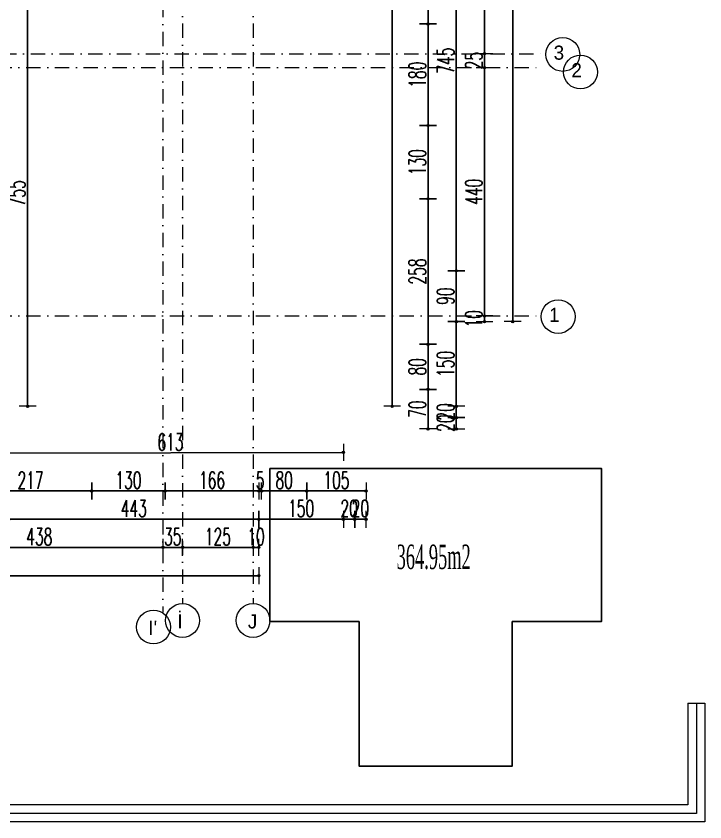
# Model space of a CAD drawing. Header units: millimetres. Extents: x -16104 to 67872, y -88009 to 12107.
# Drawn here: x 27022 to 28243, y -8330 to -6903 of the extents above; entities that cross this region are included whole.
import ezdxf

# ---------------------------------------------------------------- set-up
doc = ezdxf.new("R2010")
doc.units = ezdxf.units.MM
doc.linetypes.add('ACAD_ISO07W100', pattern=[3, 0, -3])
doc.linetypes.add('DASHDOTX2', pattern=[50.8, 25.4, -12.7, 0, -12.7])
doc.layers.get('0').update_dxf_attribs({"color": 241})
for name, color, linetype, lineweight in [('0.3', 114, 'Continuous', 5), ('AKS', 1, 'ACAD_ISO07W100', 5), ('akslar', 144, 'Continuous', 20), ('c05', 32, 'Continuous', 13), ('duvar', 123, 'Continuous', 25), ('OLCU', 54, 'Continuous', 13)]:
    doc.layers.add(name, color=color, linetype=linetype, lineweight=lineweight)
doc.styles.add('DIM', font='Txttw.shx', dxfattribs={"width": 0.6})
doc.styles.add('OLCUIC', font='ROMANS.SHX', dxfattribs={"width": 0.5})
doc.dimstyles.new('50', dxfattribs={"dimscale": 0, "dimtxt": 30, "dimasz": 1, "dimexe": 0, "dimexo": 2, "dimgap": 4, "dimtad": 1, "dimdec": 0, "dimzin": 0, "dimdsep": 46, "dimtxsty": 'DIM', "dimblk1": 'DOT', "dimblk2": 'DOT', "dimsah": 1, "dimcen": 1.5, "dimdle": 3, "dimse1": 1, "dimse2": 1, "dimclrd": 256, "dimclre": 9, "dimclrt": 256, "dimadec": 0, "dimazin": 0, "dimtfac": 0.24, "dimtdec": 0, "dimtix": 1, "dimtmove": 2, "dimatfit": 3, "dimldrblk": 'DOT', "dimfxl": 0, "dimtolj": 1, "dimtzin": 15, "dimarcsym": 0})

# ---------------------------------------------------------------- blocks, each defined once
blk = doc.blocks.new('DOT')
for p, q in [((0, 15), (0, -15)), ((-2, 0), (0, 0)), ((2, 0), (0, 0))]:
    blk.add_line(p, q)
blk.add_circle((0, 0), 2)
blk = doc.blocks.new('*D7383')
at = {"layer": 'Defpoints', "color": 0, "transparency": 16777216}
for p in [(26939.4, -7694.1), (27156.4, -7694.1), (27156.4, -7744.1)]:
    blk.add_point(p, dxfattribs=at)
at = {"layer": 'OLCU', "lineweight": -2, "transparency": 16777216}
blk.add_line((26940.4, -7744.1), (27155.4, -7744.1), dxfattribs=at)
at = {"layer": 'OLCU', "lineweight": -2, "transparency": 16777216, "rotation": 180}
blk.add_blockref('DOT', (26939.4, -7744.1), dxfattribs=at)
at = {"layer": 'OLCU', "lineweight": -2, "transparency": 16777216}
blk.add_blockref('DOT', (27156.4, -7744.1), dxfattribs=at)
at = {"layer": 'OLCU', "transparency": 16777216, "insert": (27047.9, -7725.1), "char_height": 30, "attachment_point": 5, "style": 'DIM'}
blk.add_mtext('\\A1;217', dxfattribs=at)
blk = doc.blocks.new('*D7384')
at = {"layer": 'Defpoints', "color": 0, "transparency": 16777216}
for p in [(27156.4, -7694.1), (27286.4, -7694.1), (27286.4, -7744.1)]:
    blk.add_point(p, dxfattribs=at)
at = {"layer": 'OLCU', "lineweight": -2, "transparency": 16777216}
blk.add_line((27157.4, -7744.1), (27285.4, -7744.1), dxfattribs=at)
at = {"layer": 'OLCU', "lineweight": -2, "transparency": 16777216, "rotation": 180}
blk.add_blockref('DOT', (27156.4, -7744.1), dxfattribs=at)
at = {"layer": 'OLCU', "lineweight": -2, "transparency": 16777216}
blk.add_blockref('DOT', (27286.4, -7744.1), dxfattribs=at)
at = {"layer": 'OLCU', "transparency": 16777216, "insert": (27221.4, -7725.1), "char_height": 30, "attachment_point": 5, "style": 'DIM'}
blk.add_mtext('\\A1;130', dxfattribs=at)
blk = doc.blocks.new('*D7385')
at = {"layer": 'Defpoints', "color": 0, "transparency": 16777216}
for p in [(27286.4, -7694.1), (27452.4, -7694.1), (27452.4, -7744.1)]:
    blk.add_point(p, dxfattribs=at)
at = {"layer": 'OLCU', "lineweight": -2, "transparency": 16777216}
blk.add_line((27287.4, -7744.1), (27451.4, -7744.1), dxfattribs=at)
at = {"layer": 'OLCU', "lineweight": -2, "transparency": 16777216, "rotation": 180}
blk.add_blockref('DOT', (27286.4, -7744.1), dxfattribs=at)
at = {"layer": 'OLCU', "lineweight": -2, "transparency": 16777216}
blk.add_blockref('DOT', (27452.4, -7744.1), dxfattribs=at)
at = {"layer": 'OLCU', "transparency": 16777216, "insert": (27369.4, -7725.1), "char_height": 30, "attachment_point": 5, "style": 'DIM'}
blk.add_mtext('\\A1;166', dxfattribs=at)
blk = doc.blocks.new('*D7391')
at = {"layer": 'Defpoints', "color": 0, "transparency": 16777216}
for p in [(27317.4, -7844.1), (27442.4, -7844.1), (27442.4, -7844.1)]:
    blk.add_point(p, dxfattribs=at)
at = {"layer": 'OLCU', "lineweight": -2, "transparency": 16777216}
blk.add_line((27318.4, -7844.1), (27441.4, -7844.1), dxfattribs=at)
at = {"layer": 'OLCU', "lineweight": -2, "transparency": 16777216, "rotation": 180}
blk.add_blockref('DOT', (27317.4, -7844.1), dxfattribs=at)
at = {"layer": 'OLCU', "lineweight": -2, "transparency": 16777216}
blk.add_blockref('DOT', (27442.4, -7844.1), dxfattribs=at)
at = {"layer": 'OLCU', "transparency": 16777216, "insert": (27379.9, -7825.1), "char_height": 30, "attachment_point": 5, "style": 'DIM'}
blk.add_mtext('\\A1;125', dxfattribs=at)
blk = doc.blocks.new('*D7392')
at = {"layer": 'Defpoints', "color": 0, "transparency": 16777216}
for p in [(27442.4, -7794.1), (27452.4, -7794.1), (27452.4, -7844.1)]:
    blk.add_point(p, dxfattribs=at)
at = {"layer": 'OLCU', "lineweight": -2, "transparency": 16777216}
for p, q in [((27441.4, -7844.1), (27440.4, -7844.1)), ((27442.4, -7844.1), (27452.4, -7844.1)), ((27453.4, -7844.1), (27454.4, -7844.1))]:
    blk.add_line(p, q, dxfattribs=at)
blk.add_blockref('DOT', (27442.4, -7844.1), dxfattribs=at)
at = {"layer": 'OLCU', "lineweight": -2, "transparency": 16777216, "rotation": 180}
blk.add_blockref('DOT', (27452.4, -7844.1), dxfattribs=at)
at = {"layer": 'OLCU', "transparency": 16777216, "insert": (27447.4, -7825.1), "char_height": 30, "attachment_point": 5, "style": 'DIM'}
blk.add_mtext('\\A1;10', dxfattribs=at)
blk = doc.blocks.new('*D7393')
at = {"layer": 'Defpoints', "color": 0, "transparency": 16777216}
for p in [(25402.4, -7859.1), (27452.4, -7859.1), (27452.4, -7894.1)]:
    blk.add_point(p, dxfattribs=at)
at = {"layer": 'OLCU', "lineweight": -2, "transparency": 16777216}
blk.add_line((25403.4, -7894.1), (27451.4, -7894.1), dxfattribs=at)
at = {"layer": 'OLCU', "lineweight": -2, "transparency": 16777216, "rotation": 180}
blk.add_blockref('DOT', (25402.4, -7894.1), dxfattribs=at)
at = {"layer": 'OLCU', "lineweight": -2, "transparency": 16777216}
blk.add_blockref('DOT', (27452.4, -7894.1), dxfattribs=at)
at = {"layer": 'OLCU', "transparency": 16777216, "insert": (26427.4, -7875.1), "char_height": 30, "attachment_point": 5, "style": 'DIM'}
blk.add_mtext('\\A1;2050', dxfattribs=at)
blk = doc.blocks.new('*D7402')
at = {"layer": 'Defpoints', "color": 0, "transparency": 16777216}
for p in [(27702.4, -6786.8), (27702.4, -6916.8), (27752.4, -6916.8)]:
    blk.add_point(p, dxfattribs=at)
at = {"layer": 'OLCU', "lineweight": -2, "transparency": 16777216}
blk.add_line((27752.4, -6787.8), (27752.4, -6915.8), dxfattribs=at)
for p, rotation in [((27752.4, -6786.8), 90), ((27752.4, -6916.8), 270)]:
    blk.add_blockref('DOT', p, dxfattribs=dict(at, rotation=rotation))
at = {"layer": 'OLCU', "transparency": 16777216, "insert": (27733.4, -6851.8), "char_height": 30, "attachment_point": 5, "rotation": 90, "style": 'DIM'}
blk.add_mtext('\\A1;130', dxfattribs=at)
blk = doc.blocks.new('*D7403')
at = {"layer": 'Defpoints', "color": 0, "transparency": 16777216}
for p in [(27702.4, -6916.8), (27702.4, -7096.6), (27752.4, -7096.6)]:
    blk.add_point(p, dxfattribs=at)
at = {"layer": 'OLCU', "lineweight": -2, "transparency": 16777216}
blk.add_line((27752.4, -6917.8), (27752.4, -7095.6), dxfattribs=at)
for p, rotation in [((27752.4, -6916.8), 90), ((27752.4, -7096.6), 270)]:
    blk.add_blockref('DOT', p, dxfattribs=dict(at, rotation=rotation))
at = {"layer": 'OLCU', "transparency": 16777216, "insert": (27733.4, -7006.7), "char_height": 30, "attachment_point": 5, "rotation": 90, "style": 'DIM'}
blk.add_mtext('\\A1;180', dxfattribs=at)
blk = doc.blocks.new('*D7404')
at = {"layer": 'Defpoints', "color": 0, "transparency": 16777216}
for p in [(27702.4, -7096.6), (27702.4, -7226.6), (27752.4, -7226.6)]:
    blk.add_point(p, dxfattribs=at)
at = {"layer": 'OLCU', "lineweight": -2, "transparency": 16777216}
blk.add_line((27752.4, -7097.6), (27752.4, -7225.6), dxfattribs=at)
for p, rotation in [((27752.4, -7096.6), 90), ((27752.4, -7226.6), 270)]:
    blk.add_blockref('DOT', p, dxfattribs=dict(at, rotation=rotation))
at = {"layer": 'OLCU', "transparency": 16777216, "insert": (27733.4, -7161.6), "char_height": 30, "attachment_point": 5, "rotation": 90, "style": 'DIM'}
blk.add_mtext('\\A1;130', dxfattribs=at)
blk = doc.blocks.new('*D7405')
at = {"layer": 'Defpoints', "color": 0, "transparency": 16777216}
for p in [(27702.4, -7226.6), (27702.4, -7484.1), (27752.4, -7484.1)]:
    blk.add_point(p, dxfattribs=at)
at = {"layer": 'OLCU', "lineweight": -2, "transparency": 16777216}
blk.add_line((27752.4, -7227.6), (27752.4, -7483.1), dxfattribs=at)
for p, rotation in [((27752.4, -7226.6), 90), ((27752.4, -7484.1), 270)]:
    blk.add_blockref('DOT', p, dxfattribs=dict(at, rotation=rotation))
at = {"layer": 'OLCU', "transparency": 16777216, "insert": (27733.4, -7355.3), "char_height": 30, "attachment_point": 5, "rotation": 90, "style": 'DIM'}
blk.add_mtext('\\A1;258', dxfattribs=at)
blk = doc.blocks.new('*D7406')
at = {"layer": 'Defpoints', "color": 0, "transparency": 16777216}
for p in [(27767.4, -6609.6), (27802.4, -7354.1), (27802.4, -7354.1)]:
    blk.add_point(p, dxfattribs=at)
at = {"layer": 'OLCU', "lineweight": -2, "transparency": 16777216}
blk.add_line((27802.4, -6610.6), (27802.4, -7353.1), dxfattribs=at)
for p, rotation in [((27802.4, -6609.6), 90), ((27802.4, -7354.1), 270)]:
    blk.add_blockref('DOT', p, dxfattribs=dict(at, rotation=rotation))
at = {"layer": 'OLCU', "transparency": 16777216, "insert": (27783.4, -6981.8), "char_height": 30, "attachment_point": 5, "rotation": 90, "style": 'DIM'}
blk.add_mtext('\\A1;745', dxfattribs=at)
blk = doc.blocks.new('*D7408')
at = {"layer": 'Defpoints', "color": 0, "transparency": 16777216}
for p in [(27817.4, -7434), (27852.4, -7434), (27817.4, -7444.1)]:
    blk.add_point(p, dxfattribs=at)
at = {"layer": 'OLCU', "lineweight": -2, "transparency": 16777216}
for p, q in [((27852.4, -7433), (27852.4, -7432)), ((27852.4, -7444.1), (27852.4, -7434)), ((27852.4, -7445.1), (27852.4, -7446.1))]:
    blk.add_line(p, q, dxfattribs=at)
for p, rotation in [((27852.4, -7434), 270), ((27852.4, -7444.1), 90)]:
    blk.add_blockref('DOT', p, dxfattribs=dict(at, rotation=rotation))
at = {"layer": 'OLCU', "transparency": 16777216, "insert": (27833.4, -7439.1), "char_height": 30, "attachment_point": 5, "rotation": 90, "style": 'DIM'}
blk.add_mtext('\\A1;10', dxfattribs=at)
blk = doc.blocks.new('*D7409')
at = {"layer": 'Defpoints', "color": 0, "transparency": 16777216}
for p in [(27867.4, -5634.6), (27902.4, -5634.6), (27867.4, -7444.1)]:
    blk.add_point(p, dxfattribs=at)
at = {"layer": 'OLCU', "lineweight": -2, "transparency": 16777216}
blk.add_line((27902.4, -7443.1), (27902.4, -5635.6), dxfattribs=at)
for p, rotation in [((27902.4, -5634.6), 90), ((27902.4, -7444.1), 270)]:
    blk.add_blockref('DOT', p, dxfattribs=dict(at, rotation=rotation))
at = {"layer": 'OLCU', "transparency": 16777216, "insert": (27883.4, -6539.3), "char_height": 30, "attachment_point": 5, "rotation": 90, "style": 'DIM'}
blk.add_mtext('\\A1;1810', dxfattribs=at)
blk = doc.blocks.new('*D7441')
at = {"layer": 'Defpoints', "color": 0, "transparency": 16777216}
for p in [(27452.4, -7694.1), (27457.4, -7694.1), (27457.4, -7744.1)]:
    blk.add_point(p, dxfattribs=at)
at = {"layer": 'OLCU', "lineweight": -2, "transparency": 16777216}
for p, q in [((27451.4, -7744.1), (27450.4, -7744.1)), ((27452.4, -7744.1), (27457.4, -7744.1)), ((27458.4, -7744.1), (27459.4, -7744.1))]:
    blk.add_line(p, q, dxfattribs=at)
blk.add_blockref('DOT', (27452.4, -7744.1), dxfattribs=at)
at = {"layer": 'OLCU', "lineweight": -2, "transparency": 16777216, "rotation": 180}
blk.add_blockref('DOT', (27457.4, -7744.1), dxfattribs=at)
at = {"layer": 'OLCU', "transparency": 16777216, "insert": (27454.9, -7725.1), "char_height": 30, "attachment_point": 5, "style": 'DIM'}
blk.add_mtext('\\A1;5', dxfattribs=at)
blk = doc.blocks.new('*D7442')
at = {"layer": 'Defpoints', "color": 0, "transparency": 16777216}
for p in [(27457.4, -7694.1), (27537.4, -7694.1), (27537.4, -7744.1)]:
    blk.add_point(p, dxfattribs=at)
at = {"layer": 'OLCU', "lineweight": -2, "transparency": 16777216}
blk.add_line((27458.4, -7744.1), (27536.4, -7744.1), dxfattribs=at)
at = {"layer": 'OLCU', "lineweight": -2, "transparency": 16777216, "rotation": 180}
blk.add_blockref('DOT', (27457.4, -7744.1), dxfattribs=at)
at = {"layer": 'OLCU', "lineweight": -2, "transparency": 16777216}
blk.add_blockref('DOT', (27537.4, -7744.1), dxfattribs=at)
at = {"layer": 'OLCU', "transparency": 16777216, "insert": (27497.4, -7725.1), "char_height": 30, "attachment_point": 5, "style": 'DIM'}
blk.add_mtext('\\A1;80', dxfattribs=at)
blk = doc.blocks.new('*D7443')
at = {"layer": 'Defpoints', "color": 0, "transparency": 16777216}
for p in [(27537.4, -7694.1), (27642.4, -7694.1), (27642.4, -7744.1)]:
    blk.add_point(p, dxfattribs=at)
at = {"layer": 'OLCU', "lineweight": -2, "transparency": 16777216}
blk.add_line((27538.4, -7744.1), (27641.4, -7744.1), dxfattribs=at)
at = {"layer": 'OLCU', "lineweight": -2, "transparency": 16777216, "rotation": 180}
blk.add_blockref('DOT', (27537.4, -7744.1), dxfattribs=at)
at = {"layer": 'OLCU', "lineweight": -2, "transparency": 16777216}
blk.add_blockref('DOT', (27642.4, -7744.1), dxfattribs=at)
at = {"layer": 'OLCU', "transparency": 16777216, "insert": (27589.9, -7725.1), "char_height": 30, "attachment_point": 5, "style": 'DIM'}
blk.add_mtext('\\A1;105', dxfattribs=at)
blk = doc.blocks.new('*D7450')
at = {"layer": 'Defpoints', "color": 0, "transparency": 16777216}
for p in [(27622.4, -7694.1), (27642.4, -7694.1), (27622.4, -7794.1)]:
    blk.add_point(p, dxfattribs=at)
at = {"layer": 'OLCU', "lineweight": -2, "transparency": 16777216}
for p, q in [((27621.4, -7794.1), (27620.4, -7794.1)), ((27642.4, -7794.1), (27622.4, -7794.1)), ((27643.4, -7794.1), (27644.4, -7794.1))]:
    blk.add_line(p, q, dxfattribs=at)
blk.add_blockref('DOT', (27622.4, -7794.1), dxfattribs=at)
at = {"layer": 'OLCU', "lineweight": -2, "transparency": 16777216, "rotation": 180}
blk.add_blockref('DOT', (27642.4, -7794.1), dxfattribs=at)
at = {"layer": 'OLCU', "transparency": 16777216, "insert": (27632.4, -7775.1), "char_height": 30, "attachment_point": 5, "style": 'DIM'}
blk.add_mtext('\\A1;20', dxfattribs=at)
blk = doc.blocks.new('*D7451')
at = {"layer": 'Defpoints', "color": 0, "transparency": 16777216}
for p in [(27452.4, -7694.1), (27602.4, -7694.1), (27452.4, -7794.1)]:
    blk.add_point(p, dxfattribs=at)
at = {"layer": 'OLCU', "lineweight": -2, "transparency": 16777216}
blk.add_line((27601.4, -7794.1), (27453.4, -7794.1), dxfattribs=at)
at = {"layer": 'OLCU', "lineweight": -2, "transparency": 16777216, "rotation": 180}
blk.add_blockref('DOT', (27452.4, -7794.1), dxfattribs=at)
at = {"layer": 'OLCU', "lineweight": -2, "transparency": 16777216}
blk.add_blockref('DOT', (27602.4, -7794.1), dxfattribs=at)
at = {"layer": 'OLCU', "transparency": 16777216, "insert": (27527.4, -7775.1), "char_height": 30, "attachment_point": 5, "style": 'DIM'}
blk.add_mtext('\\A1;150', dxfattribs=at)
blk = doc.blocks.new('*D7452')
at = {"layer": 'Defpoints', "color": 0, "transparency": 16777216}
for p in [(27009.4, -7794.1), (27452.4, -7794.1), (27452.4, -7794.1)]:
    blk.add_point(p, dxfattribs=at)
at = {"layer": 'OLCU', "lineweight": -2, "transparency": 16777216}
blk.add_line((27010.4, -7794.1), (27451.4, -7794.1), dxfattribs=at)
at = {"layer": 'OLCU', "lineweight": -2, "transparency": 16777216, "rotation": 180}
blk.add_blockref('DOT', (27009.4, -7794.1), dxfattribs=at)
at = {"layer": 'OLCU', "lineweight": -2, "transparency": 16777216}
blk.add_blockref('DOT', (27452.4, -7794.1), dxfattribs=at)
at = {"layer": 'OLCU', "transparency": 16777216, "insert": (27230.9, -7775.1), "char_height": 30, "attachment_point": 5, "style": 'DIM'}
blk.add_mtext('\\A1;443', dxfattribs=at)
blk = doc.blocks.new('*D7461')
at = {"layer": 'Defpoints', "color": 0, "transparency": 16777216}
for p in [(27702.4, -7354.1), (27703.7, -7444.1), (27802.4, -7444.1)]:
    blk.add_point(p, dxfattribs=at)
at = {"layer": 'OLCU', "lineweight": -2, "transparency": 16777216}
blk.add_line((27802.4, -7355.1), (27802.4, -7443.1), dxfattribs=at)
for p, rotation in [((27802.4, -7354.1), 90), ((27802.4, -7444.1), 270)]:
    blk.add_blockref('DOT', p, dxfattribs=dict(at, rotation=rotation))
at = {"layer": 'OLCU', "transparency": 16777216, "insert": (27783.4, -7399.1), "char_height": 30, "attachment_point": 5, "rotation": 90, "style": 'DIM'}
blk.add_mtext('\\A1;90', dxfattribs=at)
blk = doc.blocks.new('*D7462')
at = {"layer": 'Defpoints', "color": 0, "transparency": 16777216}
for p in [(27702.4, -7614.1), (27702.4, -7634.1), (27802.4, -7634.1)]:
    blk.add_point(p, dxfattribs=at)
at = {"layer": 'OLCU', "lineweight": -2, "transparency": 16777216}
for p, q in [((27802.4, -7613.1), (27802.4, -7612.1)), ((27802.4, -7614.1), (27802.4, -7634.1)), ((27802.4, -7635.1), (27802.4, -7636.1))]:
    blk.add_line(p, q, dxfattribs=at)
for p, rotation in [((27802.4, -7614.1), 270), ((27802.4, -7634.1), 90)]:
    blk.add_blockref('DOT', p, dxfattribs=dict(at, rotation=rotation))
at = {"layer": 'OLCU', "transparency": 16777216, "insert": (27783.4, -7624.1), "char_height": 30, "attachment_point": 5, "rotation": 90, "style": 'DIM'}
blk.add_mtext('\\A1;20', dxfattribs=at)
blk = doc.blocks.new('*D7463')
at = {"layer": 'Defpoints', "color": 0, "transparency": 16777216}
for p in [(27702.4, -7564.1), (27702.4, -7634.1), (27752.4, -7634.1)]:
    blk.add_point(p, dxfattribs=at)
at = {"layer": 'OLCU', "lineweight": -2, "transparency": 16777216}
blk.add_line((27752.4, -7565.1), (27752.4, -7633.1), dxfattribs=at)
for p, rotation in [((27752.4, -7564.1), 90), ((27752.4, -7634.1), 270)]:
    blk.add_blockref('DOT', p, dxfattribs=dict(at, rotation=rotation))
at = {"layer": 'OLCU', "transparency": 16777216, "insert": (27733.4, -7599.1), "char_height": 30, "attachment_point": 5, "rotation": 90, "style": 'DIM'}
blk.add_mtext('\\A1;70', dxfattribs=at)
blk = doc.blocks.new('*D7464')
at = {"layer": 'Defpoints', "color": 0, "transparency": 16777216}
for p in [(27702.4, -7484.1), (27702.4, -7564.1), (27752.4, -7564.1)]:
    blk.add_point(p, dxfattribs=at)
at = {"layer": 'OLCU', "lineweight": -2, "transparency": 16777216}
blk.add_line((27752.4, -7485.1), (27752.4, -7563.1), dxfattribs=at)
for p, rotation in [((27752.4, -7484.1), 90), ((27752.4, -7564.1), 270)]:
    blk.add_blockref('DOT', p, dxfattribs=dict(at, rotation=rotation))
at = {"layer": 'OLCU', "transparency": 16777216, "insert": (27733.4, -7524.1), "char_height": 30, "attachment_point": 5, "rotation": 90, "style": 'DIM'}
blk.add_mtext('\\A1;80', dxfattribs=at)
blk = doc.blocks.new('*D7497')
at = {"layer": 'Defpoints', "color": 0, "transparency": 16777216}
for p in [(26844.4, -7844.1), (27282.4, -7844.1), (27282.4, -7844.1)]:
    blk.add_point(p, dxfattribs=at)
at = {"layer": 'OLCU', "lineweight": -2, "transparency": 16777216}
blk.add_line((26845.4, -7844.1), (27281.4, -7844.1), dxfattribs=at)
at = {"layer": 'OLCU', "lineweight": -2, "transparency": 16777216, "rotation": 180}
blk.add_blockref('DOT', (26844.4, -7844.1), dxfattribs=at)
at = {"layer": 'OLCU', "lineweight": -2, "transparency": 16777216}
blk.add_blockref('DOT', (27282.4, -7844.1), dxfattribs=at)
at = {"layer": 'OLCU', "transparency": 16777216, "insert": (27063.4, -7825.1), "char_height": 30, "attachment_point": 5, "style": 'DIM'}
blk.add_mtext('\\A1;438', dxfattribs=at)
blk = doc.blocks.new('*D7498')
at = {"layer": 'Defpoints', "color": 0, "transparency": 16777216}
for p in [(27317.4, -7844.1), (27442.4, -7844.1), (27442.4, -7844.1)]:
    blk.add_point(p, dxfattribs=at)
at = {"layer": 'OLCU', "lineweight": -2, "transparency": 16777216}
blk.add_line((27318.4, -7844.1), (27441.4, -7844.1), dxfattribs=at)
at = {"layer": 'OLCU', "lineweight": -2, "transparency": 16777216, "rotation": 180}
blk.add_blockref('DOT', (27317.4, -7844.1), dxfattribs=at)
at = {"layer": 'OLCU', "lineweight": -2, "transparency": 16777216}
blk.add_blockref('DOT', (27442.4, -7844.1), dxfattribs=at)
at = {"layer": 'OLCU', "transparency": 16777216, "insert": (27379.9, -7825.1), "char_height": 30, "attachment_point": 5, "style": 'DIM'}
blk.add_mtext('\\A1;125', dxfattribs=at)
blk = doc.blocks.new('*D7504')
at = {"layer": 'Defpoints', "color": 0, "transparency": 16777216}
for p in [(27852.4, -6559.6), (27852.4, -6969.6), (27852.4, -6969.6)]:
    blk.add_point(p, dxfattribs=at)
at = {"layer": 'OLCU', "lineweight": -2, "transparency": 16777216}
blk.add_line((27852.4, -6560.6), (27852.4, -6968.6), dxfattribs=at)
for p, rotation in [((27852.4, -6559.6), 90), ((27852.4, -6969.6), 270)]:
    blk.add_blockref('DOT', p, dxfattribs=dict(at, rotation=rotation))
at = {"layer": 'OLCU', "transparency": 16777216, "insert": (27833.4, -6764.6), "char_height": 30, "attachment_point": 5, "rotation": 90, "style": 'DIM'}
blk.add_mtext('\\A1;400', dxfattribs=at)
blk = doc.blocks.new('*D7505')
at = {"layer": 'Defpoints', "color": 0, "transparency": 16777216}
for p in [(27852.4, -6969.6), (27852.4, -6994.1), (27852.4, -6994.1)]:
    blk.add_point(p, dxfattribs=at)
at = {"layer": 'OLCU', "lineweight": -2, "transparency": 16777216}
for p, q in [((27852.4, -6968.6), (27852.4, -6967.6)), ((27852.4, -6969.6), (27852.4, -6994.1)), ((27852.4, -6995.1), (27852.4, -6996.1))]:
    blk.add_line(p, q, dxfattribs=at)
for p, rotation in [((27852.4, -6969.6), 270), ((27852.4, -6994.1), 90)]:
    blk.add_blockref('DOT', p, dxfattribs=dict(at, rotation=rotation))
at = {"layer": 'OLCU', "transparency": 16777216, "insert": (27833.4, -6981.8), "char_height": 30, "attachment_point": 5, "rotation": 90, "style": 'DIM'}
blk.add_mtext('\\A1;25', dxfattribs=at)
blk = doc.blocks.new('*D7506')
at = {"layer": 'Defpoints', "color": 0, "transparency": 16777216}
for p in [(27852.4, -6994.1), (27852.4, -7434.1), (27852.4, -7434.1)]:
    blk.add_point(p, dxfattribs=at)
at = {"layer": 'OLCU', "lineweight": -2, "transparency": 16777216}
blk.add_line((27852.4, -6995.1), (27852.4, -7433.1), dxfattribs=at)
for p, rotation in [((27852.4, -6994.1), 90), ((27852.4, -7434.1), 270)]:
    blk.add_blockref('DOT', p, dxfattribs=dict(at, rotation=rotation))
at = {"layer": 'OLCU', "transparency": 16777216, "insert": (27833.4, -7214.1), "char_height": 30, "attachment_point": 5, "rotation": 90, "style": 'DIM'}
blk.add_mtext('\\A1;440', dxfattribs=at)
blk = doc.blocks.new('*D7520')
at = {"layer": 'Defpoints', "color": 0, "transparency": 16777216}
for p in [(27688.7, -5484.6), (27688.7, -7594.1), (27688.7, -7594.1)]:
    blk.add_point(p, dxfattribs=at)
at = {"layer": 'OLCU', "lineweight": -2, "transparency": 16777216}
blk.add_line((27688.7, -5485.6), (27688.7, -7593.1), dxfattribs=at)
for p, rotation in [((27688.7, -5484.6), 90), ((27688.7, -7594.1), 270)]:
    blk.add_blockref('DOT', p, dxfattribs=dict(at, rotation=rotation))
at = {"layer": 'OLCU', "transparency": 16777216, "insert": (27669.7, -6539.3), "char_height": 30, "attachment_point": 5, "rotation": 90, "style": 'DIM'}
blk.add_mtext('\\A1;2110', dxfattribs=at)
blk = doc.blocks.new('*D7528')
at = {"layer": 'Defpoints', "color": 0, "transparency": 16777216}
for p in [(27602.4, -7694.1), (27622.4, -7694.1), (27602.4, -7794.1)]:
    blk.add_point(p, dxfattribs=at)
at = {"layer": 'OLCU', "lineweight": -2, "transparency": 16777216}
for p, q in [((27601.4, -7794.1), (27600.4, -7794.1)), ((27622.4, -7794.1), (27602.4, -7794.1)), ((27623.4, -7794.1), (27624.4, -7794.1))]:
    blk.add_line(p, q, dxfattribs=at)
blk.add_blockref('DOT', (27602.4, -7794.1), dxfattribs=at)
at = {"layer": 'OLCU', "lineweight": -2, "transparency": 16777216, "rotation": 180}
blk.add_blockref('DOT', (27622.4, -7794.1), dxfattribs=at)
at = {"layer": 'OLCU', "transparency": 16777216, "insert": (27612.4, -7775.1), "char_height": 30, "attachment_point": 5, "style": 'DIM'}
blk.add_mtext('\\A1;20', dxfattribs=at)
blk = doc.blocks.new('*D7529')
at = {"layer": 'Defpoints', "color": 0, "transparency": 16777216}
for p in [(27702.4, -7594.1), (27702.4, -7614.1), (27802.4, -7614.1)]:
    blk.add_point(p, dxfattribs=at)
at = {"layer": 'OLCU', "lineweight": -2, "transparency": 16777216}
for p, q in [((27802.4, -7593.1), (27802.4, -7592.1)), ((27802.4, -7594.1), (27802.4, -7614.1)), ((27802.4, -7615.1), (27802.4, -7616.1))]:
    blk.add_line(p, q, dxfattribs=at)
for p, rotation in [((27802.4, -7594.1), 270), ((27802.4, -7614.1), 90)]:
    blk.add_blockref('DOT', p, dxfattribs=dict(at, rotation=rotation))
at = {"layer": 'OLCU', "transparency": 16777216, "insert": (27783.4, -7604.1), "char_height": 30, "attachment_point": 5, "rotation": 90, "style": 'DIM'}
blk.add_mtext('\\A1;20', dxfattribs=at)
blk = doc.blocks.new('*D7530')
at = {"layer": 'Defpoints', "color": 0, "transparency": 16777216}
for p in [(27802.4, -7444.1), (27802.4, -7594.1), (27802.4, -7594.1)]:
    blk.add_point(p, dxfattribs=at)
at = {"layer": 'OLCU', "lineweight": -2, "transparency": 16777216}
blk.add_line((27802.4, -7445.1), (27802.4, -7593.1), dxfattribs=at)
for p, rotation in [((27802.4, -7444.1), 90), ((27802.4, -7594.1), 270)]:
    blk.add_blockref('DOT', p, dxfattribs=dict(at, rotation=rotation))
at = {"layer": 'OLCU', "transparency": 16777216, "insert": (27783.4, -7519.1), "char_height": 30, "attachment_point": 5, "rotation": 90, "style": 'DIM'}
blk.add_mtext('\\A1;150', dxfattribs=at)
blk = doc.blocks.new('*D7252')
at = {"layer": 'Defpoints', "color": 0, "transparency": 16777216}
for p in [(26989.4, -7677.3), (27602.4, -7675.8), (27602.4, -7675.8)]:
    blk.add_point(p, dxfattribs=at)
at = {"layer": 'OLCU', "lineweight": -2, "transparency": 16777216}
blk.add_line((26990.4, -7677.3), (27601.4, -7675.8), dxfattribs=at)
for p, rotation in [((26989.4, -7677.3), 180.1399202823376), ((27602.4, -7675.8), 0.1399202823375777)]:
    blk.add_blockref('DOT', p, dxfattribs=dict(at, rotation=rotation))
at = {"layer": 'OLCU', "transparency": 16777216, "insert": (27295.8, -7657.5), "char_height": 30, "attachment_point": 5, "rotation": 0.1399, "style": 'DIM'}
blk.add_mtext('\\A1;613', dxfattribs=at)
blk = doc.blocks.new('*D7565')
at = {"layer": 'Defpoints', "color": 0, "transparency": 16777216}
for p in [(26969.4, -6839.6), (27042.6, -6839.6), (26969.4, -7594.1)]:
    blk.add_point(p, dxfattribs=at)
at = {"layer": 'OLCU', "lineweight": -2, "transparency": 16777216}
blk.add_line((27042.6, -7593.1), (27042.6, -6840.6), dxfattribs=at)
for p, rotation in [((27042.6, -6839.6), 90), ((27042.6, -7594.1), 270)]:
    blk.add_blockref('DOT', p, dxfattribs=dict(at, rotation=rotation))
at = {"layer": 'OLCU', "transparency": 16777216, "insert": (27023.6, -7216.8), "char_height": 30, "attachment_point": 5, "rotation": 90, "style": 'DIM'}
blk.add_mtext('\\A1;755', dxfattribs=at)
blk = doc.blocks.new('*D7248')
at = {"layer": 'Defpoints', "color": 0, "transparency": 16777216}
for p in [(27282.4, -7844.1), (27317.4, -7844.1), (27317.4, -7844.1)]:
    blk.add_point(p, dxfattribs=at)
at = {"layer": 'OLCU', "lineweight": -2, "transparency": 16777216}
for p, q in [((27281.4, -7844.1), (27280.4, -7844.1)), ((27282.4, -7844.1), (27317.4, -7844.1)), ((27318.4, -7844.1), (27319.4, -7844.1))]:
    blk.add_line(p, q, dxfattribs=at)
blk.add_blockref('DOT', (27282.4, -7844.1), dxfattribs=at)
at = {"layer": 'OLCU', "lineweight": -2, "transparency": 16777216, "rotation": 180}
blk.add_blockref('DOT', (27317.4, -7844.1), dxfattribs=at)
at = {"layer": 'OLCU', "transparency": 16777216, "insert": (27299.9, -7825.1), "char_height": 30, "attachment_point": 5, "style": 'DIM'}
blk.add_mtext('\\A1;35', dxfattribs=at)

msp = doc.modelspace()

# ---------------------------------------------------------------- linework, layer by layer
at = {"layer": 'AKS', "linetype": 'ByBlock'}
for centre in [(27991, -6970.7), (28022.4, -7001.9), (27982.9, -7435.2), (27317.2, -7973.6), (27442.2, -7973.6), (27265.8, -7985.1)]:
    msp.add_circle(centre, 30, dxfattribs=at)
at = {"layer": 'akslar', "linetype": 'DASHDOTX2'}
for p, q in [((27317.4, -5134.6), (27317.4, -7944.1)), ((27442.4, -5134.6), (27442.4, -7944.1)), ((27282.4, -5149), (27282.4, -7958.5)), ((24910.5, -6969.6), (27960.5, -6969.6)), ((24902.4, -6994.1), (27952.4, -6994.1)), ((24902.4, -7434.1), (27952.4, -7434.1))]:
    msp.add_line(p, q, dxfattribs=at)
at = {"layer": 'c05'}
msp.add_line((28212.9, -8120), (28242.9, -8120), dxfattribs=at)
for points in [[(28242.9, -8120), (28242.9, -8330.3), (24712.7, -8330.3), (24712.7, -4952.5), (28242.9, -4952.5), (28242.9, -6808.6)], [(28227.9, -8120), (28227.9, -8315.3), (24727.7, -8315.3), (24727.7, -4967.5), (28227.9, -4967.5), (28227.9, -6808.6)], [(28212.9, -8120), (28212.9, -8300.3), (24742.7, -8300.3), (24742.7, -4982.5), (28212.9, -4982.5), (28212.9, -6808.6)]]:
    msp.add_lwpolyline(points, dxfattribs=at)
at = {"layer": 'duvar'}
msp.add_lwpolyline([(27472.1, -7704.1), (28059.6, -7704.1), (28059.6, -7975.3), (27901.4, -7975.3), (27901.4, -8231.4), (27630.1, -8231.4), (27630.1, -7975.3), (27472.1, -7975.3), (27472.1, -7704.1)], dxfattribs=at)
msp.add_lwpolyline([(27472.1, -7704.1), (28059.6, -7704.1), (28059.6, -7975.3), (27901.4, -7975.3), (27901.4, -8231.4), (27630.1, -8231.4), (27630.1, -7975.3), (27472.1, -7975.3), (27472.1, -7704.1)], dxfattribs=at)

# ---------------------------------------------------------------- texts
at = {"layer": '0.3', "ltscale": 0.7, "insert": (27762.3, -7883.2), "char_height": 43.2, "width": 524.278, "attachment_point": 8, "style": 'OLCUIC'}
msp.add_mtext('{\\fTimes New Roman|b0|i0|c162|p18;364.95m2}', dxfattribs=at)
at = {"layer": 'AKS', "char_height": 25, "width": 35.659, "attachment_point": 1}
for s, insert in [('3', (27974.9, -6955.1)), ('2', (28006.3, -6986.2)), ('1', (27966.8, -7419.6)), ('{\\fComic Sans MS|b0|i0|c162|p66;İ}', (27308, -7962.6)), ('J', (27433, -7962.6)), ("I'", (27256.6, -7974.1))]:
    msp.add_mtext(s, dxfattribs=dict(at, insert=insert))

# ---------------------------------------------------------------- dimensions: what is measured, and where the dimension line sits
at = {"layer": 'OLCU'}
for base, p1, p2, text, picture, middle in [((27688.7, -7594.1), (27688.7, -5484.6), (27688.7, -7594.1), '2110', '*D7520', (27669.7, -6539.3)), ((27902.4, -5634.6), (27867.4, -7444.1), (27867.4, -5634.6), '1810', '*D7409', (27883.4, -6539.3)), ((27852.4, -6969.6), (27852.4, -6559.6), (27852.4, -6969.6), '400', '*D7504', (27833.4, -6764.6))]:
    dim = msp.add_linear_dim(base=base, p1=p1, p2=p2, angle=90, text=text, dimstyle='50', override={"dimscale": 1}, dxfattribs=at)
    dim.commit()
    dim.dimension.update_dxf_attribs({"geometry": picture, "text_midpoint": middle})
for base, p1, p2, picture, middle in [((27802.3722398, -7354.0601116), (27767.3722398, -6609.5601116), (27802.3722398, -7354.0601116), '*D7406', (27783.3722398, -6981.8101116)), ((27752.4, -6916.8), (27702.4, -6786.8), (27702.4, -6916.8), '*D7402', (27733.4, -6851.8)), ((27042.6483483, -6839.5601116), (26969.3722398, -7594.0601116), (26969.3722398, -6839.5601116), '*D7565', (27023.6483483, -7216.8101116)), ((27752.4, -7096.6), (27702.4, -6916.8), (27702.4, -7096.6), '*D7403', (27733.4, -7006.7)), ((27852.3722398, -6994.0601116), (27852.3722398, -6969.5601116), (27852.3722398, -6994.0601116), '*D7505', (27833.3722398, -6981.8101116)), ((27852.4, -7434.1), (27852.4, -6994.1), (27852.4, -7434.1), '*D7506', (27833.4, -7214.1)), ((27752.4, -7226.6), (27702.4, -7096.6), (27702.4, -7226.6), '*D7404', (27733.4, -7161.6)), ((27752.3722398, -7484.0601116), (27702.3722398, -7226.5601116), (27702.3722398, -7484.0601116), '*D7405', (27733.3722398, -7355.3101116)), ((27802.4, -7444.1), (27702.4, -7354.1), (27703.7, -7444.1), '*D7461', (27783.4, -7399.1)), ((27852.4, -7434), (27817.4, -7444.1), (27817.4, -7434), '*D7408', (27833.4, -7439.1)), ((27802.4, -7594.1), (27802.4, -7444.1), (27802.4, -7594.1), '*D7530', (27783.4, -7519.1)), ((27752.4, -7564.1), (27702.4, -7484.1), (27702.4, -7564.1), '*D7464', (27733.4, -7524.1)), ((27752.4, -7634.1), (27702.4, -7564.1), (27702.4, -7634.1), '*D7463', (27733.4, -7599.1)), ((27802.4, -7614.1), (27702.4, -7594.1), (27702.4, -7614.1), '*D7529', (27783.4, -7604.1)), ((27802.4, -7634.1), (27702.4, -7614.1), (27702.4, -7634.1), '*D7462', (27783.4, -7624.1))]:
    dim = msp.add_linear_dim(base=base, p1=p1, p2=p2, angle=90, dimstyle='50', override={"dimscale": 1}, dxfattribs=at)
    dim.commit()
    dim.dimension.update_dxf_attribs({"geometry": picture, "text_midpoint": middle})
dim = msp.add_aligned_dim(p1=(26989.4, -7677.3), p2=(27602.4, -7675.8), distance=0, dimstyle='50', override={"dimscale": 1}, dxfattribs=at)
dim.commit()
dim.dimension.update_dxf_attribs({"geometry": '*D7252', "text_midpoint": (27295.8, -7657.5)})
for base, p1, p2, picture, middle in [((27156.4, -7744.1), (26939.4, -7694.1), (27156.4, -7694.1), '*D7383', (27047.9, -7725.1)), ((27286.4, -7744.1), (27156.4, -7694.1), (27286.4, -7694.1), '*D7384', (27221.4, -7725.1)), ((27452.4, -7744.1), (27286.4, -7694.1), (27452.4, -7694.1), '*D7385', (27369.4, -7725.1)), ((27457.4, -7744.1), (27452.4, -7694.1), (27457.4, -7694.1), '*D7441', (27454.9, -7725.1)), ((27452.4, -7794.1), (27602.4, -7694.1), (27452.4, -7694.1), '*D7451', (27527.4, -7775.1)), ((27537.4, -7744.1), (27457.4, -7694.1), (27537.4, -7694.1), '*D7442', (27497.4, -7725.1)), ((27642.4, -7744.1), (27537.4, -7694.1), (27642.4, -7694.1), '*D7443', (27589.9, -7725.1)), ((27602.4, -7794.1), (27622.4, -7694.1), (27602.4, -7694.1), '*D7528', (27612.4, -7775.1)), ((27622.4, -7794.1), (27642.4, -7694.1), (27622.4, -7694.1), '*D7450', (27632.4, -7775.1)), ((27452.4, -7794.1), (27009.4, -7794.1), (27452.4, -7794.1), '*D7452', (27230.9, -7775.1)), ((27282.4, -7844.1), (26844.4, -7844.1), (27282.4, -7844.1), '*D7497', (27063.4, -7825.1)), ((27317.4, -7844.1), (27282.4, -7844.1), (27317.4, -7844.1), '*D7248', (27299.9, -7825.1)), ((27442.4, -7844.1), (27317.4, -7844.1), (27442.4, -7844.1), '*D7391', (27379.9, -7825.1)), ((27442.4, -7844.1), (27317.4, -7844.1), (27442.4, -7844.1), '*D7498', (27379.9, -7825.1)), ((27452.4, -7844.1), (27442.4, -7794.1), (27452.4, -7794.1), '*D7392', (27447.4, -7825.1)), ((27452.4, -7894.1), (25402.4, -7859.1), (27452.4, -7859.1), '*D7393', (26427.4, -7875.1))]:
    dim = msp.add_linear_dim(base=base, p1=p1, p2=p2, dimstyle='50', override={"dimscale": 1}, dxfattribs=at)
    dim.commit()
    dim.dimension.update_dxf_attribs({"geometry": picture, "text_midpoint": middle})

doc.saveas('drawing.dxf')
